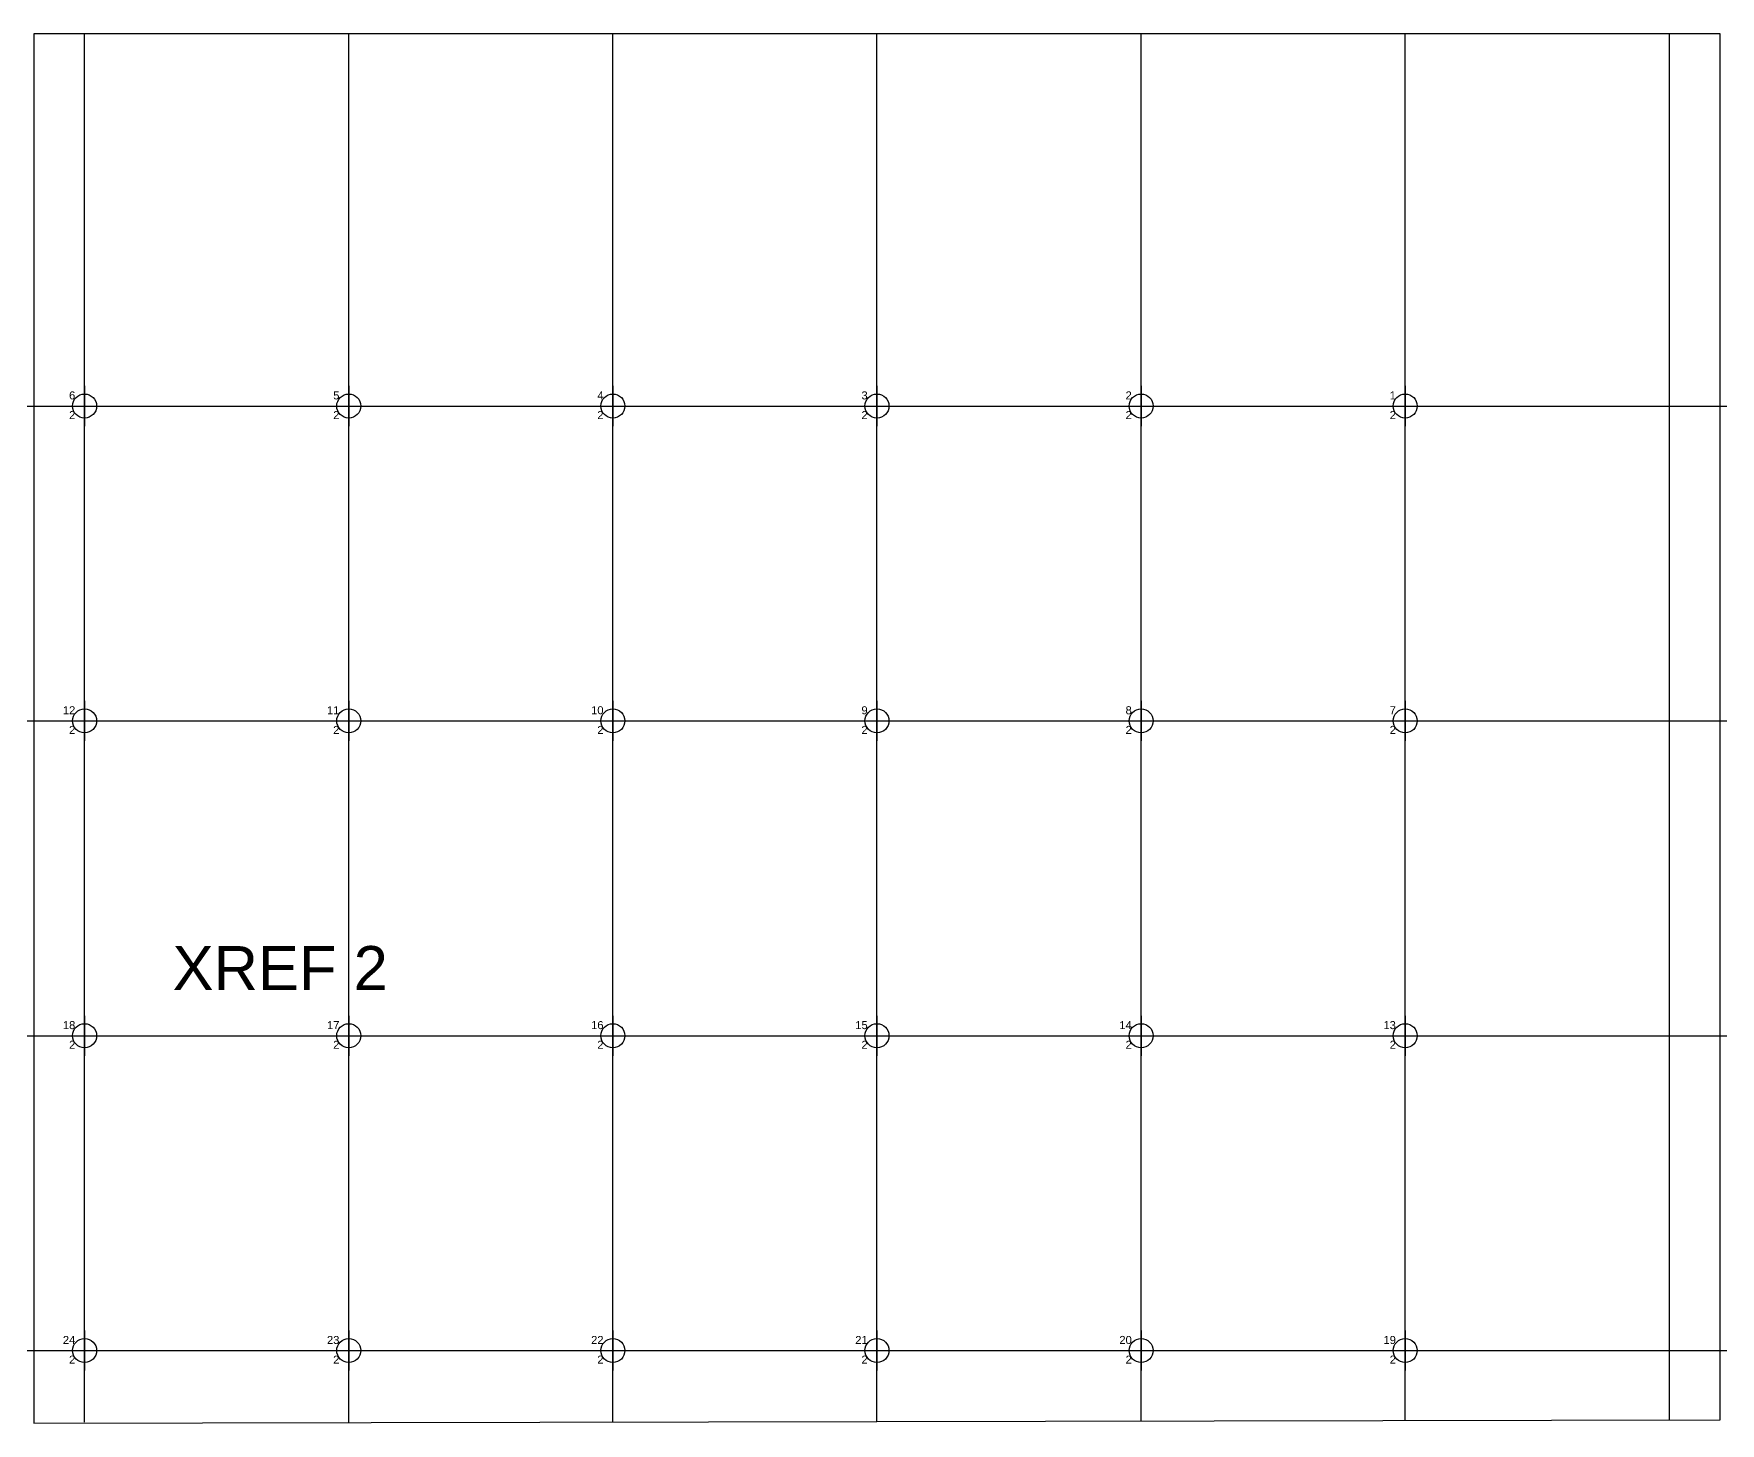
# Model space of a CAD drawing. Header units: inches. Extents: x 0 to 630, y -9 to 76.
# Drawn here: x 94 to 132.31, y -8.55 to 23 of the extents above; entities that cross this region are included whole.
import ezdxf
from ezdxf.enums import TextEntityAlignment as Align

# ---------------------------------------------------------------- set-up
doc = ezdxf.new("R2010")
doc.units = ezdxf.units.IN
doc.header["$MEASUREMENT"] = 0
doc.layers.add('GEC_VIEWPORT', color=253, linetype='Continuous', plot=False)
doc.layers.add('M_NOPRINT', color=3, linetype='Continuous', plot=False)
doc.styles.add('shbd-text', font='arial.ttf')
doc.styles.get("Standard").update_dxf_attribs({"font": 'arial.ttf'})

# ---------------------------------------------------------------- blocks, each defined once
blk = doc.blocks.new('S_COOR')
for p, q in [((0, 5), (0, -5)), ((-5, 0), (5, 0))]:
    blk.add_line(p, q)
blk.add_circle((0, 0), 3)
for tag, p in [('ID2', (-2.33, 1.65)), ('ID1', (-2.33, -3.26))]:
    blk.add_attdef(tag, text='', height=2).set_placement(p, align=Align.RIGHT)

msp = doc.modelspace()

# ---------------------------------------------------------------- linework, layer by layer
at = {"layer": 'GEC_VIEWPORT', "color": 1}
for p, q in [((95.156, -8.528), (95.156, 23)), ((101.156, -8.54), (101.156, 23)), ((107.156, -8.528), (107.156, 23)), ((113.156, -8.515), (113.156, 23)), ((119.156, -8.503), (119.156, 23)), ((125.156, -8.49), (125.156, 23)), ((131.156, -8.478), (131.156, 23))]:
    msp.add_line(p, q, dxfattribs=at)
for p in [(19.156, 14.546), (19.156, 7.396), (19.156, 0.246), (19.156, -6.904)]:
    msp.add_xline(p, (1, 0), dxfattribs=at)
at = {"layer": 'GEC_VIEWPORT', "color": 140}
msp.add_lwpolyline([(94, -8.555), (132.312, -8.475), (132.312, 23), (94, 23)], close=True, dxfattribs=at)

# ---------------------------------------------------------------- block references
at = {"layer": 'M_NOPRINT', "xscale": 0.09090909090909091, "yscale": 0.09090909090909091, "zscale": 0.09090909090909091}
for p, values in [((95.156, 14.546), {'ID1': '2', 'ID2': ' 6'}), ((101.156, 14.546), {'ID1': '2', 'ID2': ' 5'}), ((107.156, 14.546), {'ID1': '2', 'ID2': ' 4'}), ((113.156, 14.546), {'ID1': '2', 'ID2': ' 3'}), ((119.156, 14.546), {'ID1': '2', 'ID2': ' 2'}), ((125.156, 14.546), {'ID1': '2', 'ID2': '1'}), ((95.156, 7.396), {'ID1': '2', 'ID2': ' 12'}), ((101.156, 7.396), {'ID1': '2', 'ID2': ' 11'}), ((107.156, 7.396), {'ID1': '2', 'ID2': ' 10'}), ((113.156, 7.396), {'ID1': '2', 'ID2': ' 9'}), ((119.156, 7.396), {'ID1': '2', 'ID2': ' 8'}), ((125.156, 7.396), {'ID1': '2', 'ID2': ' 7'}), ((95.156, 0.246), {'ID1': '2', 'ID2': ' 18'}), ((101.156, 0.246), {'ID1': '2', 'ID2': ' 17'}), ((107.156, 0.246), {'ID1': '2', 'ID2': ' 16'}), ((113.156, 0.246), {'ID1': '2', 'ID2': ' 15'}), ((119.156, 0.246), {'ID1': '2', 'ID2': ' 14'}), ((125.156, 0.246), {'ID1': '2', 'ID2': ' 13'}), ((95.156, -6.904), {'ID1': '2', 'ID2': ' 24'}), ((101.156, -6.904), {'ID1': '2', 'ID2': ' 23'}), ((107.156, -6.904), {'ID1': '2', 'ID2': ' 22'}), ((113.156, -6.904), {'ID1': '2', 'ID2': ' 21'}), ((119.156, -6.904), {'ID1': '2', 'ID2': ' 20'}), ((125.156, -6.904), {'ID1': '2', 'ID2': ' 19'})]:
    msp.add_blockref('S_COOR', p, dxfattribs=at).add_auto_attribs(values)

# ---------------------------------------------------------------- texts
at = {"layer": 'GEC_VIEWPORT', "color": 2, "style": 'shbd-text'}
msp.add_text('XREF 2', height=1, dxfattribs=at).set_placement((97.154, 1.282))

doc.saveas('drawing.dxf')
